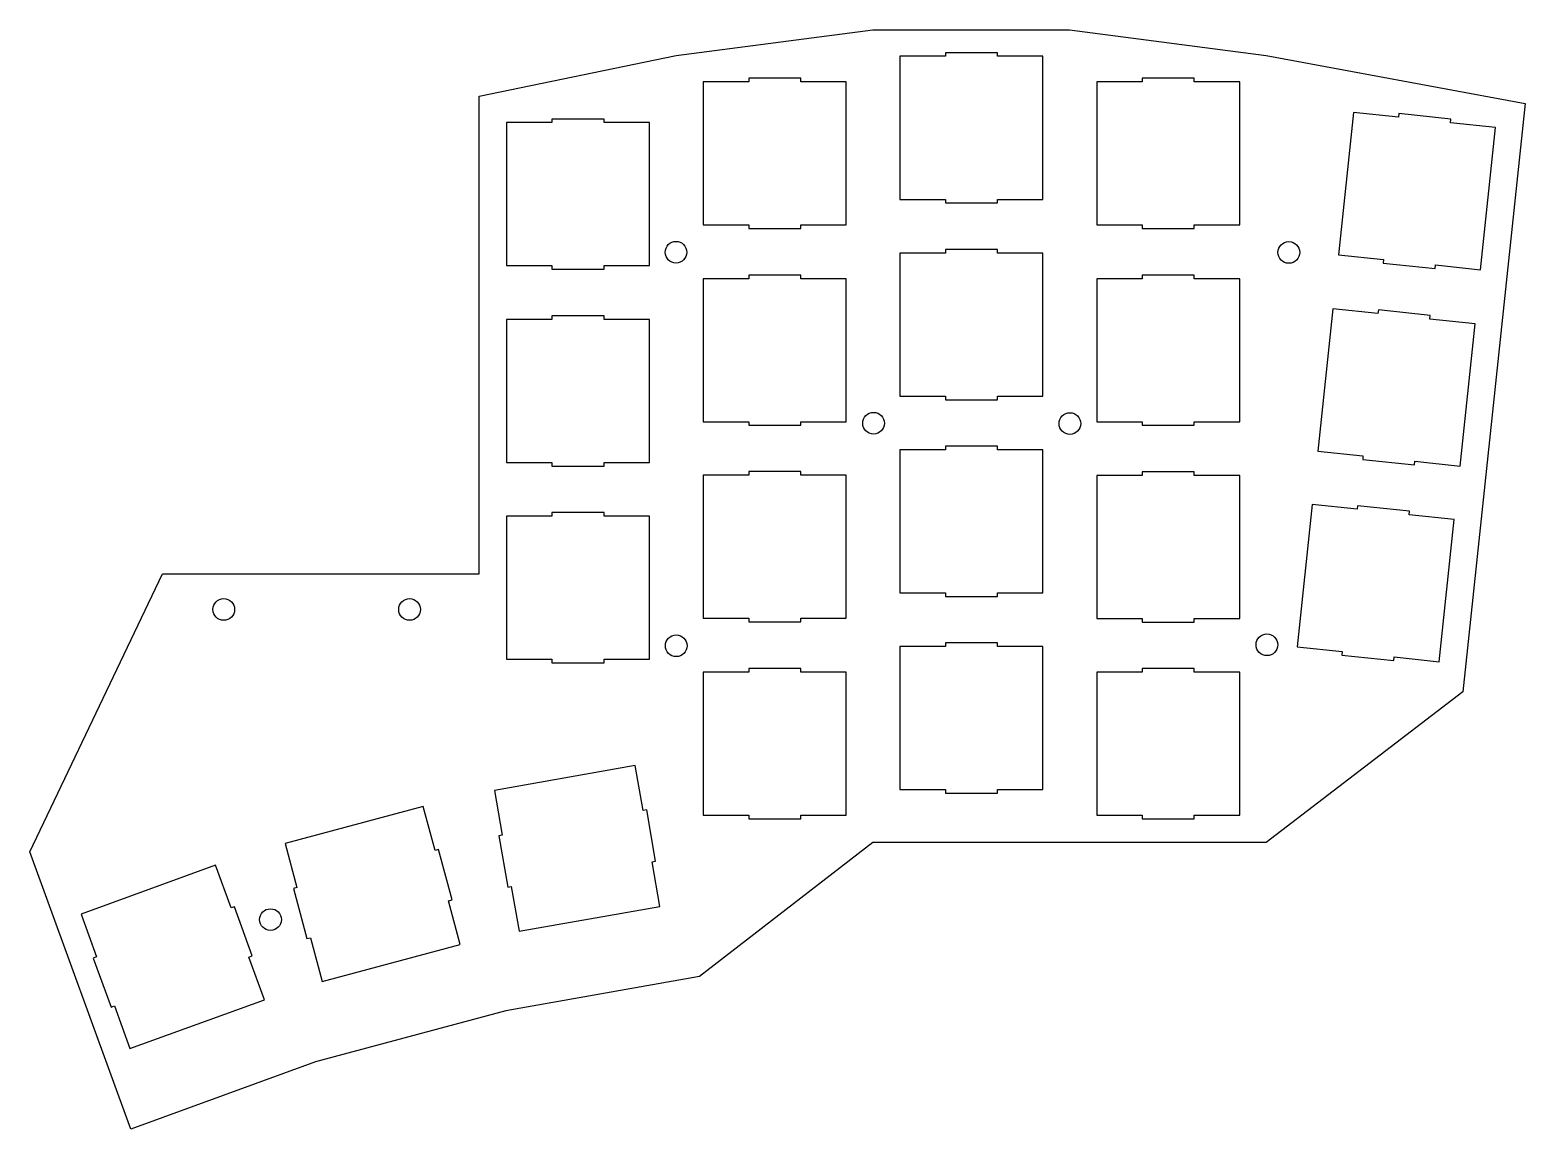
# Model space of a CAD drawing. Header units: millimetres. Extents: x 161 to 306, y -128 to -22.
import ezdxf

# ---------------------------------------------------------------- set-up
doc = ezdxf.new("R2010")
doc.units = ezdxf.units.MM
doc.layers.get('0').update_dxf_attribs({"linetype": 'CONTINUOUS'})

msp = doc.modelspace()

# ---------------------------------------------------------------- linework, layer by layer
for points in [[(174.06, -74.54), (204.75, -74.54), (204.75, -28.3), (223.81, -24.36), (242.85, -21.88), (261.9, -21.88), (280.96, -24.36), (306.03, -29.01), (300, -85.96), (280.96, -100.56), (245.71, -100.56), (242.87, -100.57), (226.08, -113.55), (207.33, -116.87), (188.9, -121.81), (171, -128.31), (161.23, -101.48)], [(249.89, -24.09), (249.89, -24.44), (245.49, -24.44), (245.49, -38.29), (249.89, -38.29), (249.89, -38.64), (254.94, -38.64), (254.94, -38.29), (259.34, -38.29), (259.34, -24.44), (254.94, -24.44), (254.94, -24.09)], [(230.84, -26.92), (226.44, -26.92), (226.44, -40.77), (230.84, -40.77), (230.84, -41.12), (235.89, -41.12), (235.89, -40.77), (240.29, -40.77), (240.29, -26.92), (235.89, -26.92), (235.89, -26.57), (230.84, -26.57)], [(273.99, -40.77), (278.39, -40.77), (278.39, -26.92), (273.99, -26.92), (273.99, -26.57), (268.94, -26.57), (268.94, -26.92), (264.54, -26.92), (264.54, -40.77), (268.94, -40.77), (268.94, -41.12), (273.99, -41.12)], [(293.81, -29.99), (293.77, -30.34), (289.4, -29.88), (287.95, -43.65), (292.32, -44.11), (292.29, -44.46), (297.31, -44.99), (297.35, -44.64), (301.72, -45.1), (303.17, -31.33), (298.8, -30.87), (298.83, -30.52)], [(211.79, -30.51), (211.79, -30.86), (207.39, -30.86), (207.39, -44.71), (211.79, -44.71), (211.79, -45.06), (216.84, -45.06), (216.84, -44.71), (221.24, -44.71), (221.24, -30.86), (216.84, -30.86), (216.84, -30.51)], [(254.94, -57.34), (259.34, -57.34), (259.34, -43.49), (254.94, -43.49), (254.94, -43.14), (249.89, -43.14), (249.89, -43.49), (245.49, -43.49), (245.49, -57.34), (249.89, -57.34), (249.89, -57.69), (254.94, -57.69)], [(230.84, -45.97), (226.44, -45.97), (226.44, -59.82), (230.84, -59.82), (230.84, -60.17), (235.89, -60.17), (235.89, -59.82), (240.29, -59.82), (240.29, -45.97), (235.89, -45.97), (235.89, -45.62), (230.84, -45.62)], [(278.39, -59.82), (278.39, -45.97), (273.99, -45.97), (273.99, -45.62), (268.94, -45.62), (268.94, -45.97), (264.54, -45.97), (264.54, -59.82), (268.94, -59.82), (268.94, -60.17), (273.99, -60.17), (273.99, -59.82)], [(295.36, -63.65), (299.73, -64.11), (301.18, -50.34), (296.81, -49.88), (296.84, -49.53), (291.82, -49), (291.78, -49.35), (287.41, -48.89), (285.96, -62.66), (290.33, -63.12), (290.3, -63.47), (295.32, -64)], [(216.84, -63.76), (221.24, -63.76), (221.24, -49.91), (216.84, -49.91), (216.84, -49.56), (211.79, -49.56), (211.79, -49.91), (207.39, -49.91), (207.39, -63.76), (211.79, -63.76), (211.79, -64.11), (216.84, -64.11)], [(254.94, -62.54), (254.94, -62.19), (249.89, -62.19), (249.89, -62.54), (245.49, -62.54), (245.49, -76.39), (249.89, -76.39), (249.89, -76.74), (254.94, -76.74), (254.94, -76.39), (259.34, -76.39), (259.34, -62.54)], [(240.29, -78.84), (240.29, -65), (235.89, -65), (235.89, -64.64), (230.84, -64.64), (230.84, -65), (226.44, -65), (226.44, -78.84), (230.84, -78.84), (230.84, -79.2), (235.89, -79.2), (235.89, -78.84)], [(278.39, -78.87), (278.39, -65.02), (273.99, -65.02), (273.99, -64.67), (268.94, -64.67), (268.94, -65.02), (264.54, -65.02), (264.54, -78.87), (268.94, -78.87), (268.94, -79.22), (273.99, -79.22), (273.99, -78.87)], [(289.77, -68.3), (285.4, -67.84), (283.95, -81.61), (288.32, -82.07), (288.29, -82.42), (293.31, -82.95), (293.35, -82.6), (297.72, -83.06), (299.17, -69.29), (294.8, -68.83), (294.83, -68.48), (289.81, -67.95)], [(216.84, -82.81), (221.24, -82.81), (221.24, -68.96), (216.84, -68.96), (216.84, -68.61), (211.79, -68.61), (211.79, -68.96), (207.39, -68.96), (207.39, -82.81), (211.79, -82.81), (211.79, -83.16), (216.84, -83.16)], [(249.89, -81.59), (245.49, -81.59), (245.49, -95.44), (249.89, -95.44), (249.89, -95.79), (254.94, -95.79), (254.94, -95.44), (259.34, -95.44), (259.34, -81.59), (254.94, -81.59), (254.94, -81.24), (249.89, -81.24)], [(230.84, -84.07), (226.44, -84.07), (226.44, -97.92), (230.84, -97.92), (230.84, -98.27), (235.89, -98.27), (235.89, -97.92), (240.29, -97.92), (240.29, -84.07), (235.89, -84.07), (235.89, -83.72), (230.84, -83.72)], [(268.94, -84.07), (264.54, -84.07), (264.54, -97.92), (268.94, -97.92), (268.94, -98.27), (273.99, -98.27), (273.99, -97.92), (278.39, -97.92), (278.39, -84.07), (273.99, -84.07), (273.99, -83.72), (268.94, -83.72)], [(220.96, -97.39), (220.61, -97.45), (219.85, -93.12), (206.21, -95.52), (206.97, -99.86), (206.63, -99.92), (207.5, -104.89), (207.85, -104.83), (208.61, -109.16), (222.25, -106.76), (221.49, -102.42), (221.83, -102.36)], [(201.77, -106.2), (202.11, -106.11), (200.8, -101.23), (200.47, -101.32), (199.33, -97.07), (185.95, -100.66), (187.09, -104.91), (186.75, -105), (188.06, -109.87), (188.39, -109.78), (189.53, -114.03), (202.91, -110.45)], [(181.03, -106.78), (180.71, -106.9), (179.2, -102.77), (166.19, -107.5), (167.69, -111.64), (167.36, -111.76), (169.09, -116.5), (169.42, -116.38), (170.92, -120.52), (183.94, -115.78), (182.43, -111.65), (182.76, -111.53)]]:
    msp.add_lwpolyline(points, close=True)
for centre in [(223.8, -43.41), (283.15, -43.43), (242.93, -59.97), (261.95, -60), (180, -78), (198, -78), (223.82, -81.51), (281.03, -81.42), (184.53, -108.03)]:
    msp.add_circle(centre, 1.05)

doc.saveas('drawing.dxf')
